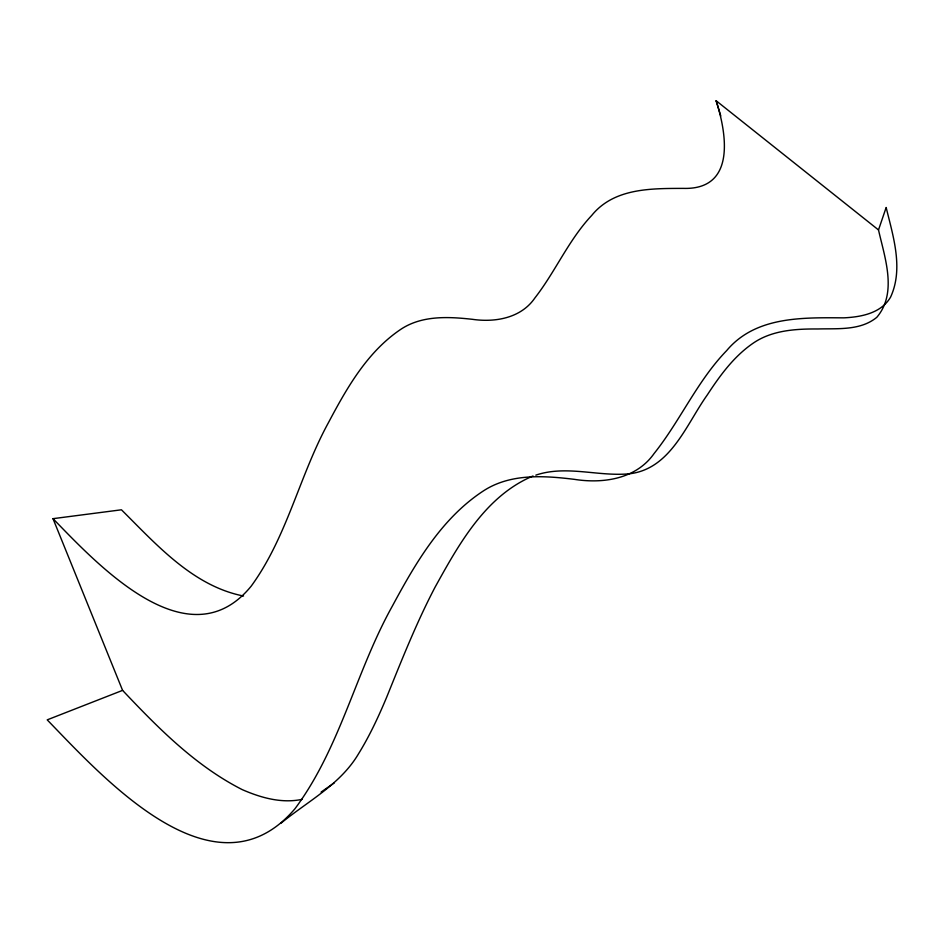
<?xml version="1.0" encoding="UTF-8"?>
<svg xmlns="http://www.w3.org/2000/svg" width="944" height="944" viewBox="0 0 944 944"><rect width="100%" height="100%" fill="white"/><g stroke="black" fill="none" stroke-linecap="round" stroke-linejoin="round"><path stroke-width="1.42" d="M535.826 475.139C566.565 464.778 598.661 476.932 630.002 473.723C670.83 468.566 686.323 424.34 707.245 394.993C719.8 375.795 733.641 356.702 752.722 343.486C771.673 330.211 795.521 328.842 817.882 328.972C837.717 328.394 860.373 330.789 876.775 317.337C897.638 292.9 884.705 257.535 878.51 229.935L886.156 207.479C893.118 236.248 903.727 268.639 890.546 297.195C881.035 313.325 861.081 317.031 843.842 317.845C802.943 317.621 755.613 316.016 726.656 350.613C697.191 381.046 680.305 420.729 654.05 453.592C636.185 479.033 603.145 483.871 574.483 479.363C543.65 475.587 509.772 473.263 482.644 491.411C441.19 518.834 415.419 563.32 392.362 606.083C355.77 671.644 340.241 747.931 295.024 808.666C214.961 902.806 103.427 777.785 47.2 719.859L122.59 690.371C158.203 728.06 195.526 765.938 242.301 789.656C261.11 797.833 281.796 803.686 302.351 799.308M280.899 823.274C307.626 801.291 340.336 784.606 358.46 753.902C369.647 735.836 378.591 716.531 386.78 696.955C401.766 659.915 416.481 622.686 435.042 587.239C458.831 544.287 485.487 495.93 533.041 475.977M321.113 792.063L334.282 782.883M122.59 690.371L53.006 518.669L121.446 509.795C156.421 544.523 193.001 586.106 243.552 596.018M53.006 518.669C98.105 565.067 188.564 662.688 251.222 586.118C287.106 536.9 299.449 475.575 328.477 422.593C346.731 388.196 367.027 352.395 399.89 329.94C421.107 315.261 447.916 316.606 472.342 319.308C495.081 322.624 521.064 318.199 534.906 297.938C555.473 271.553 568.642 239.918 591.746 215.409C614.06 187.927 651.171 188.493 683.291 188.387C735.565 189.956 727.14 134.945 716.118 100.713L878.51 229.935M716.118 100.713L720.779 115.935"/></g></svg>
